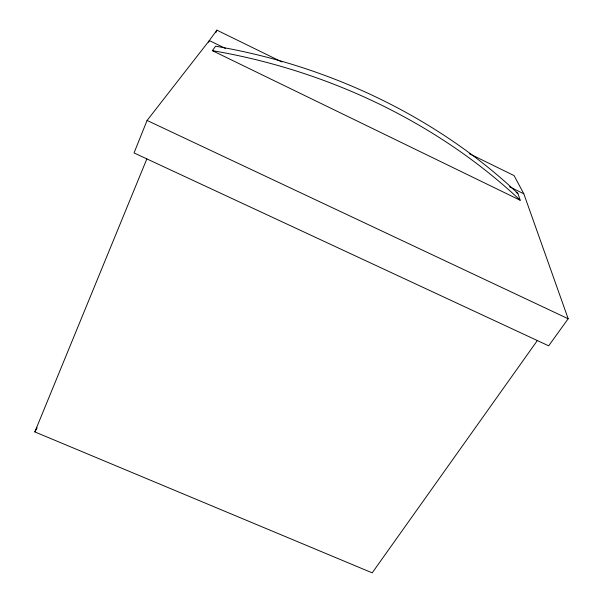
<?xml version="1.0" encoding="UTF-8"?>
<svg xmlns="http://www.w3.org/2000/svg" width="603" height="603" viewBox="0 0 603 603"><rect width="100%" height="100%" fill="white"/><g stroke="black" fill="none" stroke-linecap="round" stroke-linejoin="round"><path stroke-width="0.9" d="M281.903 61.966L216.892 30.15L209.331 40.559L147.079 120.457L134.032 152.936L548.67 345.821L568.177 318.753L523.826 193.804L514.065 175.579L469.322 153.682M537.333 340.552L372.202 572.85L34.823 431.906L146.853 158.898M208.623 42.248L209.331 40.559L225.394 48.391M215.836 32.675L216.892 30.15M34.823 431.906L37.152 427.821M212.339 50.644L215.588 46.212A477.026 371.29 15.9 0 1 517.864 193.382L520.201 200.256A484.299 374.629 15.9 0 0 212.339 50.644L520.201 200.256M147.079 120.457L568.177 318.753M509.46 186.802L523.826 193.804M516.168 192.553L517.864 193.382"/></g></svg>
